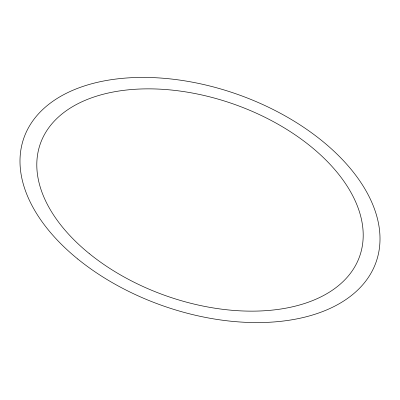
<?xml version="1.0" encoding="UTF-8"?>
<svg xmlns="http://www.w3.org/2000/svg" width="400" height="400" viewBox="0 0 400 400"><rect width="100%" height="100%" fill="white"/><g stroke="black" fill="none" stroke-linecap="round" stroke-linejoin="round"><path stroke-width="0.6" d="M77.775 259.02A186.715 112.105 19.4 0 0 375.555 263.54A186.715 112.105 19.4 0 0 146.67 77.44A186.715 112.105 19.4 0 0 77.775 259.02M89.18 253.51A169.285 101.645 19.4 0 0 359.17 257.61A169.285 101.645 19.4 0 0 151.645 88.88A169.285 101.645 19.4 0 0 89.18 253.51"/></g></svg>
